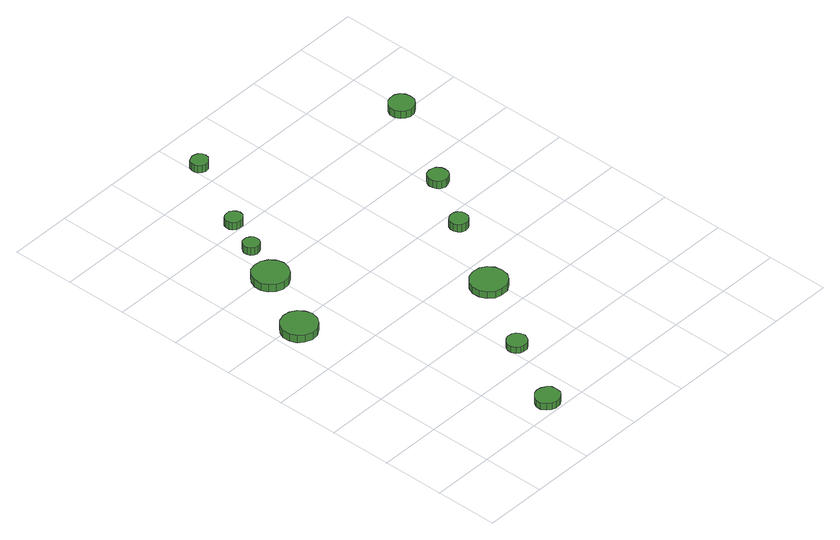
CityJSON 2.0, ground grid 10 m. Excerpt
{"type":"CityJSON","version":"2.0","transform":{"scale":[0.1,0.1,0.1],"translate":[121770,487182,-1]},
"CityObjects":{
"tree1":{"type":"SolitaryVegetationObject","attributes":{"function":"something"},"geometry":[{"type":"MultiSurface","lod":"1","boundaries":[[[0,1,2,3,4,5,6,7,8,9,10,11,12,13,14]],[[15,16,17,18,19,20,21,22,23,24,25,26,27,28,29]],[[0,29,28,1]],[[1,28,27,2]],[[2,27,26,3]],[[3,26,25,4]],[[4,25,24,5]],[[5,24,23,6]],[[6,23,22,7]],[[7,22,21,8]],[[8,21,20,9]],[[9,20,19,10]],[[10,19,18,11]],[[11,18,17,12]],[[12,17,16,13]],[[13,16,15,14]],[[14,15,29,0]]]}]},
"tree2":{"type":"SolitaryVegetationObject","attributes":{"function":"something"},"geometry":[{"type":"MultiSurface","lod":"1","boundaries":[[[30,31,32,33,34,35,36,37,38,39,40,41,42,43,44]],[[45,46,47,48,49,50,51,52,53,54,55,56,57,58,59]],[[30,59,58,31]],[[31,58,57,32]],[[32,57,56,33]],[[33,56,55,34]],[[34,55,54,35]],[[35,54,53,36]],[[36,53,52,37]],[[37,52,51,38]],[[38,51,50,39]],[[39,50,49,40]],[[40,49,48,41]],[[41,48,47,42]],[[42,47,46,43]],[[43,46,45,44]],[[44,45,59,30]]]}]},
"tree3":{"type":"SolitaryVegetationObject","attributes":{"function":"something"},"geometry":[{"type":"MultiSurface","lod":"1","boundaries":[[[60,61,62,63,64,65,66,67,68,69,70,71,72,73,74]],[[75,76,77,78,79,80,81,82,83,84,85,86,87,88,89]],[[60,89,88,61]],[[61,88,87,62]],[[62,87,86,63]],[[63,86,85,64]],[[64,85,84,65]],[[65,84,83,66]],[[66,83,82,67]],[[67,82,81,68]],[[68,81,80,69]],[[69,80,79,70]],[[70,79,78,71]],[[71,78,77,72]],[[72,77,76,73]],[[73,76,75,74]],[[74,75,89,60]]]}]},
"tree4":{"type":"SolitaryVegetationObject","attributes":{"function":"something"},"geometry":[{"type":"MultiSurface","lod":"1","boundaries":[[[90,91,92,93,94,95,96,97,98,99,100,101,102,103,104]],[[105,106,107,108,109,110,111,112,113,114,115,116,117,118,119]],[[90,119,118,91]],[[91,118,117,92]],[[92,117,116,93]],[[93,116,115,94]],[[94,115,114,95]],[[95,114,113,96]],[[96,113,112,97]],[[97,112,111,98]],[[98,111,110,99]],[[99,110,109,100]],[[100,109,108,101]],[[101,108,107,102]],[[102,107,106,103]],[[103,106,105,104]],[[104,105,119,90]]]}]},
"tree5":{"type":"SolitaryVegetationObject","attributes":{"function":"something"},"geometry":[{"type":"MultiSurface","lod":"1","boundaries":[[[120,121,122,123,124,125,126,127,128,129,130,131,132,133,134]],[[135,136,137,138,139,140,141,142,143,144,145,146,147,148,149]],[[120,149,148,121]],[[121,148,147,122]],[[122,147,146,123]],[[123,146,145,124]],[[124,145,144,125]],[[125,144,143,126]],[[126,143,142,127]],[[127,142,141,128]],[[128,141,140,129]],[[129,140,139,130]],[[130,139,138,131]],[[131,138,137,132]],[[132,137,136,133]],[[133,136,135,134]],[[134,135,149,120]]]}]},
"tree6":{"type":"SolitaryVegetationObject","attributes":{"function":"something"},"geometry":[{"type":"MultiSurface","lod":"1","boundaries":[[[150,151,152,153,154,155,156,157,158,159,160,161,162,163,164]],[[165,166,167,168,169,170,171,172,173,174,175,176,177,178,179]],[[150,179,178,151]],[[151,178,177,152]],[[152,177,176,153]],[[153,176,175,154]],[[154,175,174,155]],[[155,174,173,156]],[[156,173,172,157]],[[157,172,171,158]],[[158,171,170,159]],[[159,170,169,160]],[[160,169,168,161]],[[161,168,167,162]],[[162,167,166,163]],[[163,166,165,164]],[[164,165,179,150]]]}]},
"tree7":{"type":"SolitaryVegetationObject","attributes":{"function":"something"},"geometry":[{"type":"MultiSurface","lod":"1","boundaries":[[[180,181,182,183,184,185,186,187,188,189,190,191,192,193,194]],[[195,196,197,198,199,200,201,202,203,204,205,206,207,208,209]],[[180,209,208,181]],[[181,208,207,182]],[[182,207,206,183]],[[183,206,205,184]],[[184,205,204,185]],[[185,204,203,186]],[[186,203,202,187]],[[187,202,201,188]],[[188,201,200,189]],[[189,200,199,190]],[[190,199,198,191]],[[191,198,197,192]],[[192,197,196,193]],[[193,196,195,194]],[[194,195,209,180]]]}]},
"tree8":{"type":"SolitaryVegetationObject","attributes":{"function":"something"},"geometry":[{"type":"MultiSurface","lod":"1","boundaries":[[[210,211,212,213,214,215,216,217,218,219,220,221,222,223,224]],[[225,226,227,228,229,230,231,232,233,234,235,236,237,238,239]],[[210,239,238,211]],[[211,238,237,212]],[[212,237,236,213]],[[213,236,235,214]],[[214,235,234,215]],[[215,234,233,216]],[[216,233,232,217]],[[217,232,231,218]],[[218,231,230,219]],[[219,230,229,220]],[[220,229,228,221]],[[221,228,227,222]],[[222,227,226,223]],[[223,226,225,224]],[[224,225,239,210]]]}]},
"tree9":{"type":"SolitaryVegetationObject","attributes":{"function":"something"},"geometry":[{"type":"MultiSurface","lod":"1","boundaries":[[[240,241,242,243,244,245,246,247,248,249,250,251,252,253,254]],[[255,256,257,258,259,260,261,262,263,264,265,266,267,268,269]],[[240,269,268,241]],[[241,268,267,242]],[[242,267,266,243]],[[243,266,265,244]],[[244,265,264,245]],[[245,264,263,246]],[[246,263,262,247]],[[247,262,261,248]],[[248,261,260,249]],[[249,260,259,250]],[[250,259,258,251]],[[251,258,257,252]],[[252,257,256,253]],[[253,256,255,254]],[[254,255,269,240]]]}]},
"tree10":{"type":"SolitaryVegetationObject","attributes":{"function":"something"},"geometry":[{"type":"MultiSurface","lod":"1","boundaries":[[[270,271,272,273,274,275,276,277,278,279,280,281,282,283,284]],[[285,286,287,288,289,290,291,292,293,294,295,296,297,298,299]],[[270,299,298,271]],[[271,298,297,272]],[[272,297,296,273]],[[273,296,295,274]],[[274,295,294,275]],[[275,294,293,276]],[[276,293,292,277]],[[277,292,291,278]],[[278,291,290,279]],[[279,290,289,280]],[[280,289,288,281]],[[281,288,287,282]],[[282,287,286,283]],[[283,286,285,284]],[[284,285,299,270]]]}]},
"tree11":{"type":"SolitaryVegetationObject","attributes":{"function":"something"},"geometry":[{"type":"MultiSurface","lod":"1","boundaries":[[[300,301,302,303,304,305,306,307,308,309,310,311,312,313,314]],[[315,316,317,318,319,320,321,322,323,324,325,326,327,328,329]],[[300,329,328,301]],[[301,328,327,302]],[[302,327,326,303]],[[303,326,325,304]],[[304,325,324,305]],[[305,324,323,306]],[[306,323,322,307]],[[307,322,321,308]],[[308,321,320,309]],[[309,320,319,310]],[[310,319,318,311]],[[311,318,317,312]],[[312,317,316,313]],[[313,316,315,314]],[[314,315,329,300]]]}]}
},
"vertices":[
[65,388,19],[62,399,19],[55,409,19],[45,415,19],[34,416,19],[22,412,19],[14,404,19],[9,394,19],[9,382,19],[14,371,19],[22,364,19],[34,360,19],[45,361,19],[55,367,19],[62,376,19],[62,376,6],[55,367,6],[45,361,6],[34,360,6],[22,364,6],[14,371,6],[9,382,6],[9,394,6],[14,404,6],[22,412,6],[34,416,6],[45,415,6],[55,409,6],[62,399,6],[65,388,6],
[172,22,17],[171,30,17],[166,36,17],[159,40,17],[151,41,17],[144,39,17],[138,33,17],[134,26,17],[134,18,17],[138,11,17],[144,6,17],[151,3,17],[159,4,17],[166,8,17],[171,14,17],[171,14,5],[166,8,5],[159,4,5],[151,3,5],[144,6,5],[138,11,5],[134,18,5],[134,26,5],[138,33,5],[144,39,5],[151,41,5],[159,40,5],[166,36,5],[171,30,5],[172,22,5],
[121,492,20],[118,504,20],[111,513,20],[101,519,20],[89,520,20],[78,517,20],[70,509,20],[65,498,20],[65,486,20],[70,476,20],[78,468,20],[89,464,20],[101,465,20],[111,471,20],[118,481,20],[118,481,7],[111,471,7],[101,465,7],[89,464,7],[78,468,7],[70,476,7],[65,486,7],[65,498,7],[70,509,7],[78,517,7],[89,520,7],[101,519,7],[111,513,7],[118,504,7],[121,492,7],
[232,136,16],[230,143,16],[227,148,16],[221,151,16],[214,152,16],[208,150,16],[203,146,16],[200,140,16],[200,133,16],[203,127,16],[208,123,16],[214,121,16],[221,121,16],[227,125,16],[230,130,16],[230,130,5],[227,125,5],[221,121,5],[214,121,5],[208,123,5],[203,127,5],[200,133,5],[200,140,5],[203,146,5],[208,150,5],[214,152,5],[221,151,5],[227,148,5],[230,143,5],[232,136,5],
[136,556,20],[135,562,20],[132,566,20],[127,569,20],[122,569,20],[117,568,20],[113,564,20],[111,559,20],[111,554,20],[113,549,20],[117,545,20],[122,544,20],[127,544,20],[132,547,20],[135,551,20],[135,551,7],[132,547,7],[127,544,7],[122,544,7],[117,545,7],[113,549,7],[111,554,7],[111,559,7],[113,564,7],[117,568,7],[122,569,7],[127,569,7],[132,566,7],[135,562,7],[136,556,7],
[162,612,21],[161,617,21],[157,622,21],[153,625,21],[147,625,21],[142,624,21],[137,620,21],[135,615,21],[135,609,21],[137,604,21],[142,600,21],[147,599,21],[153,599,21],[157,602,21],[161,606,21],[161,606,8],[157,602,8],[153,599,8],[147,599,8],[142,600,8],[137,604,8],[135,609,8],[135,615,8],[137,620,8],[142,624,8],[147,625,8],[153,625,8],[157,622,8],[161,617,8],[162,612,8],
[317,255,17],[315,266,17],[308,276,17],[298,282,17],[286,283,17],[275,280,17],[266,272,17],[261,261,17],[261,249,17],[266,238,17],[275,230,17],[286,227,17],[298,228,17],[308,234,17],[315,243,17],[315,243,5],[308,234,5],[298,228,5],[286,227,5],[275,230,5],[266,238,5],[261,249,5],[261,261,5],[266,272,5],[275,280,5],[286,283,5],[298,282,5],[308,276,5],[315,266,5],[317,255,5],
[222,731,23],[221,736,23],[217,741,23],[213,743,23],[207,744,23],[202,742,23],[197,739,23],[195,733,23],[195,728,23],[197,723,23],[202,719,23],[207,717,23],[213,718,23],[217,721,23],[221,725,23],[221,725,10],[217,721,10],[213,718,10],[207,717,10],[202,719,10],[197,723,10],[195,728,10],[195,733,10],[197,739,10],[202,742,10],[207,744,10],[213,743,10],[217,741,10],[221,736,10],[222,731,10],
[374,375,19],[373,381,19],[369,386,19],[364,389,19],[358,389,19],[352,387,19],[347,383,19],[345,378,19],[345,372,19],[347,366,19],[352,362,19],[358,360,19],[364,361,19],[369,364,19],[373,369,19],[373,369,6],[369,364,6],[364,361,6],[358,360,6],[352,362,6],[347,366,6],[345,372,6],[345,378,6],[347,383,6],[352,387,6],[358,389,6],[364,389,6],[369,386,6],[373,381,6],[374,375,6],
[426,460,21],[425,466,21],[421,472,21],[415,475,21],[409,476,21],[402,474,21],[397,469,21],[395,463,21],[395,457,21],[397,451,21],[402,446,21],[409,444,21],[415,445,21],[421,448,21],[425,453,21],[425,453,8],[421,448,8],[415,445,8],[409,444,8],[402,446,8],[397,451,8],[395,457,8],[395,463,8],[397,469,8],[402,474,8],[409,476,8],[415,475,8],[421,472,8],[425,466,8],[426,460,8],
[511,602,24],[510,610,24],[505,617,24],[498,621,24],[489,621,24],[482,619,24],[476,613,24],[472,606,24],[472,598,24],[476,590,24],[482,585,24],[489,582,24],[498,583,24],[505,587,24],[510,594,24],[510,594,11],[505,587,11],[498,583,11],[489,582,11],[482,585,11],[476,590,11],[472,598,11],[472,606,11],[476,613,11],[482,619,11],[489,621,11],[498,621,11],[505,617,11],[510,610,11],[511,602,11]
]}
